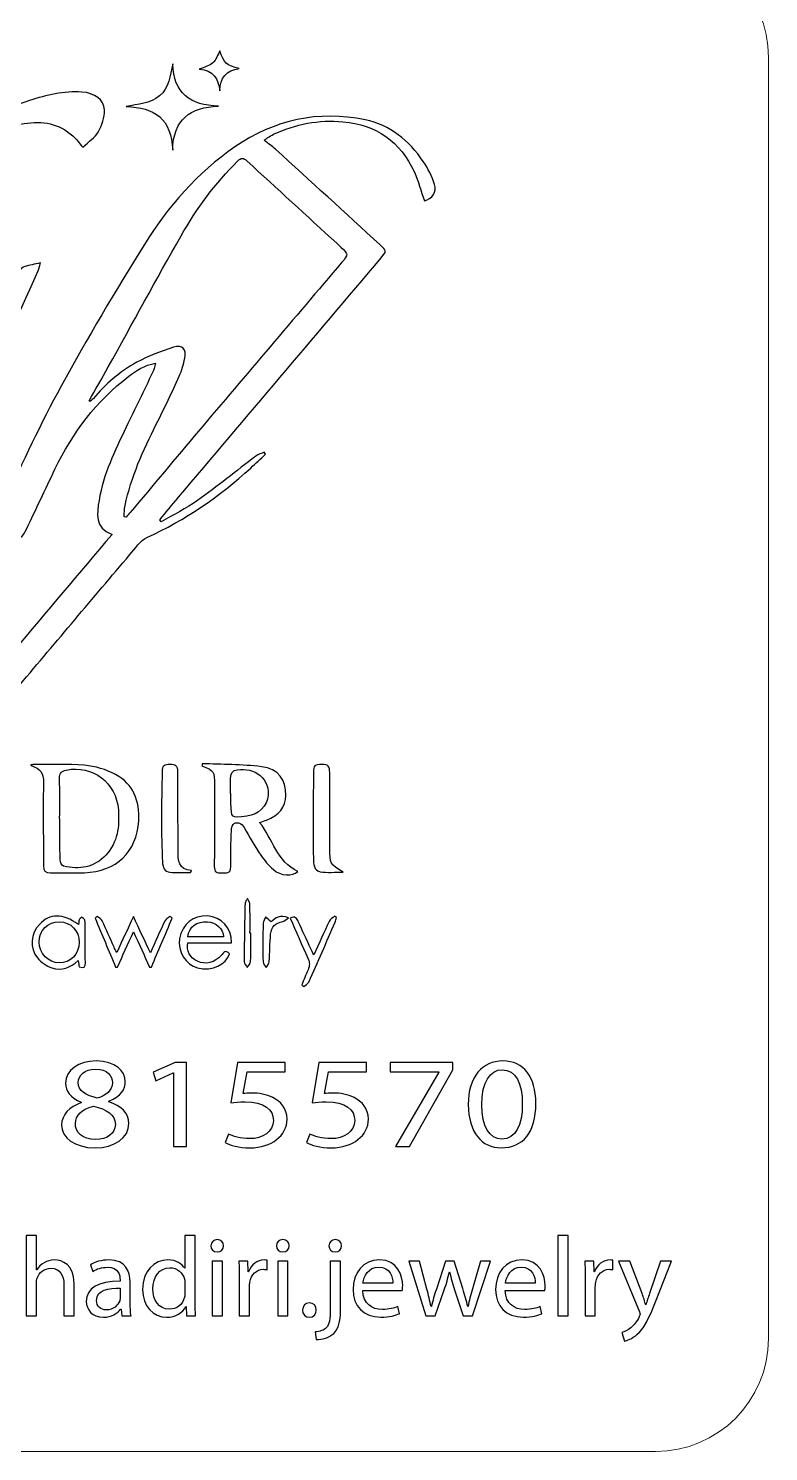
# Model space of a CAD drawing. Header units: millimetres. Extents: x -576 to 618, y 160 to 343.
# Drawn here: x 597.99 to 617.54, y 223.7 to 261.28 of the extents above; entities that cross this region are included whole.
import ezdxf

# ---------------------------------------------------------------- set-up
doc = ezdxf.new("R2010")
doc.units = ezdxf.units.MM
doc.header["$MEASUREMENT"] = 0
doc.layers.add('Layer 1', color=7, linetype='Continuous')

msp = doc.modelspace()

# ---------------------------------------------------------------- linework, layer by layer
at = {"layer": 'Layer 1', "color": 250, "lineweight": 18}
msp.add_open_spline([(580.7217, 263.5001), (580.7217, 263.5001), (614.5517, 263.5001), (614.5517, 263.5001), (616.1957, 263.5001), (617.5367, 262.1591), (617.5367, 260.5151), (617.5367, 260.5151), (617.5367, 226.6851), (617.5367, 226.6851), (617.5367, 225.0411), (616.1957, 223.7001), (614.5517, 223.7001), (614.5517, 223.7001), (580.7217, 223.7001), (580.7217, 223.7001), (579.0777, 223.7001), (577.7367, 225.0411), (577.7367, 226.6851), (577.7367, 226.6851), (577.7367, 260.5151), (577.7367, 260.5151), (577.7367, 262.1591), (579.0777, 263.5001), (580.7217, 263.5001)], degree=3, knots=[0, 0, 0, 0, 0.125, 0.125, 0.125, 0.25, 0.25, 0.25, 0.375, 0.375, 0.375, 0.5, 0.5, 0.5, 0.625, 0.625, 0.625, 0.75, 0.75, 0.75, 0.875, 0.875, 0.875, 1, 1, 1, 1], dxfattribs=at)
at = {"layer": 'Layer 1', "color": 230}
for points, knots in [([(603.0462, 260.6877), (603.1454, 260.3661), (603.2284, 260.2897), (603.5585, 260.2245), (603.2215, 260.1704), (603.0481, 259.9792), (603.0424, 259.6282), (603.005, 259.9511), (602.878, 260.1851), (602.4945, 260.2004), (602.6393, 260.2631), (602.7744, 260.2881), (602.8593, 260.367), (602.9482, 260.4494), (602.9885, 260.5836), (603.0462, 260.6877)], [0, 0, 0, 0, 0.2, 0.2, 0.2, 0.4, 0.4, 0.4, 0.6, 0.6, 0.6, 0.8, 0.8, 0.8, 1, 1, 1, 1]), ([(603.0093, 259.2265), (602.258, 259.1983), (601.814, 258.8745), (601.7991, 258.0657), (601.7722, 258.8783), (601.3223, 259.2021), (600.5719, 259.2136), (600.8823, 259.282), (601.2034, 259.2839), (601.4521, 259.4951), (601.707, 259.7119), (601.726, 260.0279), (601.8006, 260.3459), (601.8265, 259.5678), (602.2649, 259.2449), (603.0093, 259.2265)], [0, 0, 0, 0, 0.2, 0.2, 0.2, 0.4, 0.4, 0.4, 0.6, 0.6, 0.6, 0.8, 0.8, 0.8, 1, 1, 1, 1]), ([(608.4465, 256.7233), (608.357, 256.9854), (608.2911, 257.245), (608.1819, 257.4846), (607.8147, 258.2918), (607.1751, 258.7398), (606.2958, 258.8156), (605.659, 258.8706), (605.0424, 258.7566), (604.4605, 258.4824), (604.4093, 258.4584), (604.3619, 258.4268), (604.3133, 258.3982), (604.2986, 258.3894), (604.2855, 258.3785), (604.2125, 258.3257), (604.3251, 258.2385), (604.4262, 258.1697), (604.5157, 258.0884), (605.4368, 257.2484), (606.3566, 256.4069), (607.2762, 255.5648), (607.4555, 255.4004), (607.4549, 255.3991), (607.302, 255.2184), (605.5189, 253.1118), (603.7351, 251.0054), (601.952, 248.8986), (601.786, 248.7021), (601.6228, 248.5033), (601.458, 248.3058), (601.4709, 248.288), (601.4839, 248.2706), (601.497, 248.2528), (601.8178, 248.4375), (602.1554, 248.5978), (602.4546, 248.8116), (602.9801, 249.1863), (603.4808, 249.5954), (603.995, 249.9853), (604.0587, 250.0337), (604.1438, 250.0537), (604.219, 250.0868), (604.2296, 250.0687), (604.2402, 250.0506), (604.2508, 250.0325), (604.1207, 249.912), (603.991, 249.7913), (603.8605, 249.6708), (603.043, 248.9145), (602.132, 248.3021), (601.1176, 247.8353), (600.937, 247.7523), (600.8072, 247.5464), (600.6693, 247.3838), (599.6974, 246.239), (598.7289, 245.0906), (597.7597, 243.9433), (597.7233, 243.9002), (597.6886, 243.8553), (597.6337, 243.7869), (596.6727, 244.9214), (595.7336, 246.0294), (594.7713, 247.1654), (594.6534, 246.8964), (594.5404, 246.6587), (594.4443, 246.4147), (594.1289, 245.6141), (593.8163, 244.8119), (593.5108, 244.0072), (593.463, 243.8808), (593.4122, 243.844), (593.2767, 243.8734), (593.0337, 243.9261), (592.7857, 243.9551), (592.5398, 243.9938), (592.3469, 244.0241), (592.3008, 244.0687), (592.3642, 244.2709), (592.5123, 244.7455), (592.6393, 245.2346), (592.8546, 245.6796), (593.3302, 246.6631), (593.8524, 247.6247), (594.361, 248.5919), (594.5214, 248.8974), (594.6995, 249.1935), (594.874, 249.5017), (594.7223, 249.3598), (594.5825, 249.2213), (594.4347, 249.0914), (593.6823, 248.4309), (592.845, 247.9257), (591.8527, 247.7196), (591.3754, 247.6203), (590.917, 247.6668), (590.5648, 248.0462), (590.2615, 248.3726), (590.1588, 248.7885), (590.1435, 249.2219), (590.1108, 250.1405), (590.3201, 251.0216), (590.5869, 251.8911), (590.6193, 251.9969), (590.6103, 252.0646), (590.5392, 252.1489), (589.6652, 253.1835), (588.795, 254.2216), (587.9242, 255.2587), (587.8884, 255.3015), (587.8549, 255.3461), (587.8116, 255.401), (588.0209, 255.595), (588.2228, 255.7835), (588.4259, 255.9707), (589.3061, 256.7801), (590.1888, 257.587), (591.0643, 258.4016), (591.1816, 258.5108), (591.302, 258.5111), (591.4387, 258.4999), (592.2627, 258.4328), (593.0868, 258.3666), (593.9108, 258.2989), (594.3847, 258.2603), (594.8587, 258.2225), (595.3317, 258.177), (595.4777, 258.1629), (595.6028, 258.177), (595.7332, 258.2603), (596.4512, 258.7201), (597.2062, 259.1073), (598.0187, 259.3744), (598.4671, 259.5217), (598.9229, 259.6297), (599.4025, 259.5982), (599.7227, 259.577), (599.9972, 259.3985), (599.9978, 259.1279), (599.9988, 258.9308), (599.9288, 258.7161), (599.8322, 258.5411), (599.7517, 258.3954), (599.5873, 258.2959), (599.4247, 258.142), (599.3345, 258.2465), (599.2599, 258.3539), (599.1657, 258.4384), (598.7957, 258.7701), (598.355, 258.845), (597.8789, 258.7682), (597.0721, 258.6388), (596.4125, 258.2125), (595.7991, 257.708), (594.6687, 256.7785), (593.7879, 255.6391), (593.049, 254.3844), (592.5214, 253.4884), (592.0668, 252.5594), (591.8171, 251.5426), (591.6549, 250.8808), (591.5866, 250.2132), (591.7245, 249.5389), (591.7573, 249.38), (591.8144, 249.2219), (591.8858, 249.0755), (592.1189, 248.5994), (592.6493, 248.4393), (593.1832, 248.6818), (593.6908, 248.9123), (594.1248, 249.2478), (594.4958, 249.6608), (595.4147, 250.6846), (596.1092, 251.8615), (596.7804, 253.0518), (597.1195, 253.653), (597.4262, 254.2728), (597.7529, 254.8815), (597.7788, 254.9302), (597.8415, 254.9719), (597.8961, 254.9894), (598.0178, 255.0284), (598.1448, 255.0499), (598.3117, 255.0883), (598.2811, 254.9876), (598.2686, 254.919), (598.2402, 254.8575), (597.6702, 253.6048), (597.0961, 252.3539), (596.5273, 251.1005), (596.064, 250.079), (595.6065, 249.0543), (595.1458, 248.0315), (595.1039, 247.9389), (595.0896, 247.8624), (595.1672, 247.7707), (595.9607, 246.8306), (596.7492, 245.8867), (597.5385, 244.9436), (597.5567, 244.9221), (597.5679, 244.8949), (597.5981, 244.8431), (598.4767, 245.883), (599.3301, 246.8931), (600.1975, 247.9195), (599.727, 248.0977), (599.7981, 248.4702), (599.8552, 248.8172), (599.9698, 249.507), (600.2705, 250.1317), (600.5747, 250.7538), (600.8088, 251.2321), (601.039, 251.7127), (601.2681, 252.1935), (601.2999, 252.2608), (601.3145, 252.3367), (601.3463, 252.4375), (601.0493, 252.385), (600.8374, 252.2478), (600.6372, 252.093), (599.7866, 251.4353), (599.1525, 250.6044), (598.6905, 249.6381), (598.4387, 249.1118), (598.1904, 248.5839), (597.9379, 248.0578), (597.8218, 247.815), (597.7832, 247.7941), (597.5728, 247.8397), (597.3545, 247.8861), (597.1997, 248.0331), (597.2178, 248.2306), (597.2353, 248.4247), (597.2699, 248.6297), (597.3532, 248.8028), (597.8418, 249.8191), (598.3117, 250.8465), (598.8549, 251.8331), (599.551, 253.0983), (600.2843, 254.3451), (601.0506, 255.5691), (601.6792, 256.5732), (602.4496, 257.469), (603.4387, 258.1476), (604.4846, 258.8653), (605.6387, 259.1217), (606.8824, 258.8643), (607.5435, 258.7276), (608.0443, 258.3165), (608.4184, 257.7623), (608.5429, 257.5776), (608.644, 257.3704), (608.7183, 257.1601), (608.7863, 256.967), (608.6515, 256.7766), (608.4465, 256.7233)], [0, 0, 0, 0, 0.0117647, 0.0117647, 0.0117647, 0.0235294, 0.0235294, 0.0235294, 0.0352941, 0.0352941, 0.0352941, 0.0470588, 0.0470588, 0.0470588, 0.0588235, 0.0588235, 0.0588235, 0.0705882, 0.0705882, 0.0705882, 0.0823529, 0.0823529, 0.0823529, 0.0941176, 0.0941176, 0.0941176, 0.1058824, 0.1058824, 0.1058824, 0.1176471, 0.1176471, 0.1176471, 0.1294118, 0.1294118, 0.1294118, 0.1411765, 0.1411765, 0.1411765, 0.1529412, 0.1529412, 0.1529412, 0.1647059, 0.1647059, 0.1647059, 0.1764706, 0.1764706, 0.1764706, 0.1882353, 0.1882353, 0.1882353, 0.2, 0.2, 0.2, 0.2117647, 0.2117647, 0.2117647, 0.2235294, 0.2235294, 0.2235294, 0.2352941, 0.2352941, 0.2352941, 0.2470588, 0.2470588, 0.2470588, 0.2588235, 0.2588235, 0.2588235, 0.2705882, 0.2705882, 0.2705882, 0.2823529, 0.2823529, 0.2823529, 0.2941176, 0.2941176, 0.2941176, 0.3058824, 0.3058824, 0.3058824, 0.3176471, 0.3176471, 0.3176471, 0.3294118, 0.3294118, 0.3294118, 0.3411765, 0.3411765, 0.3411765, 0.3529412, 0.3529412, 0.3529412, 0.3647059, 0.3647059, 0.3647059, 0.3764706, 0.3764706, 0.3764706, 0.3882353, 0.3882353, 0.3882353, 0.4, 0.4, 0.4, 0.4117647, 0.4117647, 0.4117647, 0.4235294, 0.4235294, 0.4235294, 0.4352941, 0.4352941, 0.4352941, 0.4470588, 0.4470588, 0.4470588, 0.4588235, 0.4588235, 0.4588235, 0.4705882, 0.4705882, 0.4705882, 0.4823529, 0.4823529, 0.4823529, 0.4941176, 0.4941176, 0.4941176, 0.5058824, 0.5058824, 0.5058824, 0.5176471, 0.5176471, 0.5176471, 0.5294118, 0.5294118, 0.5294118, 0.5411765, 0.5411765, 0.5411765, 0.5529412, 0.5529412, 0.5529412, 0.5647059, 0.5647059, 0.5647059, 0.5764706, 0.5764706, 0.5764706, 0.5882353, 0.5882353, 0.5882353, 0.6, 0.6, 0.6, 0.6117647, 0.6117647, 0.6117647, 0.6235294, 0.6235294, 0.6235294, 0.6352941, 0.6352941, 0.6352941, 0.6470588, 0.6470588, 0.6470588, 0.6588235, 0.6588235, 0.6588235, 0.6705882, 0.6705882, 0.6705882, 0.6823529, 0.6823529, 0.6823529, 0.6941176, 0.6941176, 0.6941176, 0.7058824, 0.7058824, 0.7058824, 0.7176471, 0.7176471, 0.7176471, 0.7294118, 0.7294118, 0.7294118, 0.7411765, 0.7411765, 0.7411765, 0.7529412, 0.7529412, 0.7529412, 0.7647059, 0.7647059, 0.7647059, 0.7764706, 0.7764706, 0.7764706, 0.7882353, 0.7882353, 0.7882353, 0.8, 0.8, 0.8, 0.8117647, 0.8117647, 0.8117647, 0.8235294, 0.8235294, 0.8235294, 0.8352941, 0.8352941, 0.8352941, 0.8470588, 0.8470588, 0.8470588, 0.8588235, 0.8588235, 0.8588235, 0.8705882, 0.8705882, 0.8705882, 0.8823529, 0.8823529, 0.8823529, 0.8941176, 0.8941176, 0.8941176, 0.9058824, 0.9058824, 0.9058824, 0.9176471, 0.9176471, 0.9176471, 0.9294118, 0.9294118, 0.9294118, 0.9411765, 0.9411765, 0.9411765, 0.9529412, 0.9529412, 0.9529412, 0.9647059, 0.9647059, 0.9647059, 0.9764706, 0.9764706, 0.9764706, 0.9882353, 0.9882353, 0.9882353, 1, 1, 1, 1]), ([(599.5903, 251.4456), (599.5981, 251.4394), (599.6063, 251.4331), (599.6141, 251.4269), (599.6415, 251.4503), (599.6724, 251.4706), (599.6955, 251.4977), (600.0259, 251.8846), (600.4044, 252.221), (600.8509, 252.4615), (601.1566, 252.6262), (601.4862, 252.7573), (601.8184, 252.8578), (602.064, 252.9314), (602.1675, 252.8126), (602.1167, 252.5685), (602.0833, 252.4091), (602.0405, 252.2475), (601.9738, 252.0996), (601.7801, 251.6715), (601.5819, 251.2446), (601.3673, 250.8265), (601.0147, 250.1389), (600.7039, 249.4368), (600.5417, 248.6771), (600.5211, 248.5816), (600.5241, 248.4812), (600.5164, 248.3829), (600.5164, 248.3829), (600.57, 248.3732), (600.57, 248.3732), (600.6072, 248.4147), (600.645, 248.4553), (600.6805, 248.4977), (601.2814, 249.2135), (601.8796, 249.932), (602.4833, 250.6453), (603.7429, 252.1323), (605.0056, 253.6166), (606.2661, 255.1027), (606.4436, 255.3117), (606.4415, 255.3136), (606.2434, 255.5005), (606.2063, 255.5354), (606.1691, 255.5704), (606.1317, 255.6048), (605.3426, 256.3286), (604.5526, 257.0509), (603.766, 257.7769), (603.6718, 257.864), (603.6097, 257.8693), (603.5133, 257.7739), (602.9227, 257.1857), (602.4306, 256.5208), (602.0203, 255.8004), (601.3669, 254.654), (600.7385, 253.4933), (600.0983, 252.3395), (599.932, 252.0396), (599.7597, 251.7433), (599.5903, 251.4456)], [0, 0, 0, 0, 0.05, 0.05, 0.05, 0.1, 0.1, 0.1, 0.15, 0.15, 0.15, 0.2, 0.2, 0.2, 0.25, 0.25, 0.25, 0.3, 0.3, 0.3, 0.35, 0.35, 0.35, 0.4, 0.4, 0.4, 0.45, 0.45, 0.45, 0.5, 0.5, 0.5, 0.55, 0.55, 0.55, 0.6, 0.6, 0.6, 0.65, 0.65, 0.65, 0.7, 0.7, 0.7, 0.75, 0.75, 0.75, 0.8, 0.8, 0.8, 0.85, 0.85, 0.85, 0.9, 0.9, 0.9, 0.95, 0.95, 0.95, 1, 1, 1, 1]), ([(598.0398, 241.8248), (598.0707, 241.8304), (598.1013, 241.841), (598.1318, 241.8407), (598.5793, 241.8386), (599.0292, 241.8635), (599.4725, 241.8217), (599.7521, 241.7951), (600.0442, 241.7097), (600.2916, 241.5774), (600.7652, 241.325), (600.9293, 240.8704), (600.9022, 240.3583), (600.8582, 239.5337), (600.3, 239.0076), (599.4709, 238.9852), (599.1715, 238.9768), (598.871, 238.9876), (598.5711, 238.9786), (598.4277, 238.9745), (598.3833, 239.0348), (598.3836, 239.1686), (598.3852, 239.7518), (598.3808, 240.3349), (598.3799, 240.9178), (598.3799, 241.0594), (598.3893, 241.2008), (598.3873, 241.3424), (598.3833, 241.6466), (598.3312, 241.7134), (598.0398, 241.8248)], [0, 0, 0, 0, 0.1, 0.1, 0.1, 0.2, 0.2, 0.2, 0.3, 0.3, 0.3, 0.4, 0.4, 0.4, 0.5, 0.5, 0.5, 0.6, 0.6, 0.6, 0.7, 0.7, 0.7, 0.8, 0.8, 0.8, 0.9, 0.9, 0.9, 1, 1, 1, 1]), ([(598.8142, 240.4117), (598.8142, 240.4117), (598.8227, 240.4117), (598.8227, 240.4117), (598.8227, 240.0494), (598.8188, 239.6869), (598.8267, 239.3246), (598.8282, 239.2663), (598.8723, 239.168), (598.9131, 239.158), (599.3362, 239.0569), (599.7262, 239.1181), (600.0358, 239.4498), (600.3509, 239.787), (600.3958, 240.2073), (600.3642, 240.6407), (600.3115, 241.3646), (599.68, 241.8413), (598.9887, 241.695), (598.8607, 241.6681), (598.8082, 241.6176), (598.8114, 241.4819), (598.8202, 241.1252), (598.8142, 240.7686), (598.8142, 240.4117)], [0, 0, 0, 0, 0.125, 0.125, 0.125, 0.25, 0.25, 0.25, 0.375, 0.375, 0.375, 0.5, 0.5, 0.5, 0.625, 0.625, 0.625, 0.75, 0.75, 0.75, 0.875, 0.875, 0.875, 1, 1, 1, 1]), ([(602.2741, 238.9924), (602.0909, 238.9924), (601.9056, 238.9777), (601.7243, 238.9974), (601.5873, 239.012), (601.5355, 239.1353), (601.5306, 239.2616), (601.5162, 239.6408), (601.5015, 240.0199), (601.5006, 240.3989), (601.5, 240.8183), (601.5187, 241.237), (601.519, 241.6564), (601.5193, 241.8124), (601.5902, 241.8457), (601.7281, 241.8432), (601.8651, 241.8408), (601.9359, 241.8071), (601.9353, 241.651), (601.9324, 241.0165), (601.9402, 240.3821), (601.9433, 239.7475), (601.9437, 239.6854), (601.9424, 239.623), (601.9418, 239.5606), (601.939, 239.311), (601.9465, 239.0679), (602.2997, 239.0402), (602.2913, 239.0245), (602.2825, 239.0086), (602.2741, 238.9924)], [0, 0, 0, 0, 0.1, 0.1, 0.1, 0.2, 0.2, 0.2, 0.3, 0.3, 0.3, 0.4, 0.4, 0.4, 0.5, 0.5, 0.5, 0.6, 0.6, 0.6, 0.7, 0.7, 0.7, 0.8, 0.8, 0.8, 0.9, 0.9, 0.9, 1, 1, 1, 1]), ([(602.5761, 241.8631), (603.0994, 241.8394), (603.6267, 241.8482), (604.1446, 241.7823), (604.5921, 241.7253), (604.797, 241.4382), (604.7908, 241.0248), (604.7864, 240.7249), (604.6026, 240.4906), (604.2815, 240.3758), (604.2301, 240.3574), (604.178, 240.3402), (604.0953, 240.3115), (604.446, 239.8719), (604.5505, 239.2744), (605.109, 239.0173), (604.9587, 238.8831), (604.6557, 238.8965), (604.4582, 239.0672), (604.3315, 239.1761), (604.222, 239.3115), (604.1281, 239.4506), (603.9699, 239.685), (603.8216, 239.9271), (603.6862, 240.1754), (603.6198, 240.2971), (603.525, 240.3255), (603.4219, 240.2865), (603.3786, 240.27), (603.3512, 240.163), (603.3486, 240.0956), (603.3368, 239.7789), (603.3284, 239.4613), (603.3337, 239.1445), (603.3374, 238.9486), (603.2098, 238.9873), (603.0947, 238.9789), (602.9655, 238.9699), (602.8962, 239.0005), (602.8978, 239.1521), (602.9037, 239.8656), (602.8999, 240.5795), (602.9015, 241.2931), (602.9025, 241.6616), (602.8925, 241.6797), (602.5727, 241.8057), (602.5739, 241.8248), (602.5748, 241.8441), (602.5761, 241.8631)], [0, 0, 0, 0, 0.0625, 0.0625, 0.0625, 0.125, 0.125, 0.125, 0.1875, 0.1875, 0.1875, 0.25, 0.25, 0.25, 0.3125, 0.3125, 0.3125, 0.375, 0.375, 0.375, 0.4375, 0.4375, 0.4375, 0.5, 0.5, 0.5, 0.5625, 0.5625, 0.5625, 0.625, 0.625, 0.625, 0.6875, 0.6875, 0.6875, 0.75, 0.75, 0.75, 0.8125, 0.8125, 0.8125, 0.875, 0.875, 0.875, 0.9375, 0.9375, 0.9375, 1, 1, 1, 1]), ([(603.3271, 241.0759), (603.3271, 241.0759), (603.3377, 241.0759), (603.3377, 241.0759), (603.3377, 240.9913), (603.3365, 240.9065), (603.338, 240.822), (603.3453, 240.4229), (603.3455, 240.4229), (603.7542, 240.4775), (604.0732, 240.5202), (604.2968, 240.7433), (604.3187, 241.0363), (604.3568, 241.5546), (603.8475, 241.8026), (603.4254, 241.6816), (603.3821, 241.6691), (603.3361, 241.5867), (603.3318, 241.5331), (603.319, 241.3814), (603.3271, 241.2282), (603.3271, 241.0759)], [0, 0, 0, 0, 0.1428571, 0.1428571, 0.1428571, 0.2857143, 0.2857143, 0.2857143, 0.4285714, 0.4285714, 0.4285714, 0.5714286, 0.5714286, 0.5714286, 0.7142857, 0.7142857, 0.7142857, 0.8571429, 0.8571429, 0.8571429, 1, 1, 1, 1]), ([(606.3052, 239.0031), (606.0853, 239.0031), (605.8818, 238.9744), (605.6909, 239.0118), (605.5299, 239.0436), (605.5171, 239.2199), (605.5152, 239.3634), (605.5096, 239.7887), (605.5093, 240.2137), (605.5099, 240.6386), (605.5106, 240.9675), (605.5152, 241.2964), (605.5187, 241.6249), (605.5208, 241.8258), (605.5405, 241.8349), (605.7474, 241.8449), (605.9109, 241.853), (605.947, 241.7809), (605.9461, 241.6327), (605.9433, 240.9697), (605.9517, 240.3063), (605.9517, 239.6434), (605.9517, 239.2084), (605.948, 239.2084), (606.3052, 239.0031)], [0, 0, 0, 0, 0.125, 0.125, 0.125, 0.25, 0.25, 0.25, 0.375, 0.375, 0.375, 0.5, 0.5, 0.5, 0.625, 0.625, 0.625, 0.75, 0.75, 0.75, 0.875, 0.875, 0.875, 1, 1, 1, 1]), ([(603.8622, 237.3915), (603.8622, 237.1425), (603.8678, 236.8932), (603.8581, 236.6446), (603.8559, 236.5884), (603.801, 236.5344), (603.7705, 236.4792), (603.7411, 236.531), (603.6866, 236.5827), (603.6866, 236.6342), (603.6884, 237.1494), (603.6984, 237.6645), (603.7109, 238.179), (603.7121, 238.2202), (603.7517, 238.2604), (603.7739, 238.301), (603.7963, 238.258), (603.8372, 238.2159), (603.8382, 238.1724), (603.8441, 237.9122), (603.8413, 237.6517), (603.8413, 237.3915), (603.8413, 237.3915), (603.8622, 237.3915), (603.8622, 237.3915)], [0, 0, 0, 0, 0.125, 0.125, 0.125, 0.25, 0.25, 0.25, 0.375, 0.375, 0.375, 0.5, 0.5, 0.5, 0.625, 0.625, 0.625, 0.75, 0.75, 0.75, 0.875, 0.875, 0.875, 1, 1, 1, 1]), ([(599.3155, 237.6208), (599.3202, 237.672), (599.3158, 237.7088), (599.3286, 237.7372), (599.342, 237.7668), (599.3722, 237.7884), (599.3957, 237.8137), (599.4241, 237.7866), (599.4731, 237.7619), (599.478, 237.7307), (599.4915, 237.6473), (599.4874, 237.5616), (599.488, 237.4764), (599.4896, 237.1881), (599.489, 236.8995), (599.4927, 236.6109), (599.4939, 236.4979), (599.4527, 236.452), (599.3301, 236.4948), (599.323, 236.5404), (599.3155, 236.5894), (599.3042, 236.6621), (599.0959, 236.4845), (598.8649, 236.3819), (598.611, 236.4726), (598.4696, 236.5232), (598.3274, 236.6199), (598.2297, 236.7342), (598.0166, 236.9837), (598.0515, 237.3843), (598.278, 237.6205), (598.5573, 237.9126), (598.8786, 237.9169), (599.3155, 237.6208)], [0, 0, 0, 0, 0.0909091, 0.0909091, 0.0909091, 0.1818182, 0.1818182, 0.1818182, 0.2727273, 0.2727273, 0.2727273, 0.3636364, 0.3636364, 0.3636364, 0.4545455, 0.4545455, 0.4545455, 0.5454545, 0.5454545, 0.5454545, 0.6363636, 0.6363636, 0.6363636, 0.7272727, 0.7272727, 0.7272727, 0.8181818, 0.8181818, 0.8181818, 0.9090909, 0.9090909, 0.9090909, 1, 1, 1, 1]), ([(603.3568, 237.1359), (603.3568, 237.1359), (602.1971, 237.1359), (602.1971, 237.1359), (602.1599, 236.9187), (602.2589, 236.7362), (602.4529, 236.6448), (602.6607, 236.5465), (602.9175, 236.6071), (603.0804, 236.7989), (603.1449, 236.875), (603.1974, 236.9646), (603.2966, 236.8414), (603.2223, 236.5643), (602.8479, 236.3668), (602.4529, 236.4729), (602.1452, 236.5556), (601.9222, 236.9187), (601.9799, 237.2423), (602.0488, 237.6274), (602.3459, 237.8682), (602.72, 237.8417), (603.0913, 237.8155), (603.3518, 237.5368), (603.3568, 237.1359)], [0, 0, 0, 0, 0.125, 0.125, 0.125, 0.25, 0.25, 0.25, 0.375, 0.375, 0.375, 0.5, 0.5, 0.5, 0.625, 0.625, 0.625, 0.75, 0.75, 0.75, 0.875, 0.875, 0.875, 1, 1, 1, 1]), ([(604.4003, 237.6847), (604.511, 237.7866), (604.6324, 237.8896), (604.8552, 237.7895), (604.7894, 237.7452), (604.751, 237.7012), (604.7054, 237.6921), (604.5055, 237.6522), (604.4069, 237.5692), (604.3862, 237.3598), (604.3628, 237.119), (604.3672, 236.8753), (604.3491, 236.6334), (604.345, 236.5811), (604.297, 236.5317), (604.2692, 236.4809), (604.2399, 236.5311), (604.1863, 236.5807), (604.1857, 236.6316), (604.1791, 236.9704), (604.1806, 237.3096), (604.1878, 237.6484), (604.189, 237.7046), (604.2327, 237.7598), (604.2568, 237.8154), (604.3001, 237.776), (604.3429, 237.7368), (604.4003, 237.6847)], [0, 0, 0, 0, 0.1111111, 0.1111111, 0.1111111, 0.2222222, 0.2222222, 0.2222222, 0.3333333, 0.3333333, 0.3333333, 0.4444444, 0.4444444, 0.4444444, 0.5555556, 0.5555556, 0.5555556, 0.6666667, 0.6666667, 0.6666667, 0.7777778, 0.7777778, 0.7777778, 0.8888889, 0.8888889, 0.8888889, 1, 1, 1, 1]), ([(598.8066, 237.6898), (598.5071, 237.6917), (598.2696, 237.4539), (598.2696, 237.1519), (598.27, 236.858), (598.5186, 236.6003), (598.8012, 236.6009), (599.1018, 236.6015), (599.3277, 236.8339), (599.3301, 237.1453), (599.3326, 237.4549), (599.1083, 237.6879), (598.8066, 237.6898)], [0, 0, 0, 0, 0.25, 0.25, 0.25, 0.5, 0.5, 0.5, 0.75, 0.75, 0.75, 1, 1, 1, 1]), ([(600.7643, 237.4238), (600.6117, 237.0875), (600.4766, 236.7908), (600.3418, 236.494), (600.3256, 236.4924), (600.309, 236.4912), (600.2925, 236.49), (600.1116, 236.9218), (599.9302, 237.3533), (599.749, 237.7851), (599.768, 237.8004), (599.7864, 237.816), (599.8052, 237.8317), (599.8507, 237.7927), (599.9153, 237.7627), (599.939, 237.7131), (600.0491, 237.4831), (600.1475, 237.2482), (600.2507, 237.0151), (600.2685, 236.9754), (600.2909, 236.938), (600.3225, 236.8784), (600.4694, 237.1945), (600.6068, 237.4903), (600.7634, 237.8266), (600.9191, 237.4925), (601.0576, 237.1945), (601.2099, 236.8675), (601.3424, 237.1633), (601.4585, 237.4322), (601.5846, 237.6965), (601.611, 237.7521), (601.6757, 237.7889), (601.7225, 237.8344), (601.7446, 237.8191), (601.7664, 237.8035), (601.788, 237.788), (601.6045, 237.3561), (601.4208, 236.9243), (601.2373, 236.4931), (601.2205, 236.4922), (601.2033, 236.4912), (601.1868, 236.4906), (601.051, 236.7901), (600.9153, 237.0896), (600.7643, 237.4238)], [0, 0, 0, 0, 0.0666667, 0.0666667, 0.0666667, 0.1333333, 0.1333333, 0.1333333, 0.2, 0.2, 0.2, 0.2666667, 0.2666667, 0.2666667, 0.3333333, 0.3333333, 0.3333333, 0.4, 0.4, 0.4, 0.4666667, 0.4666667, 0.4666667, 0.5333333, 0.5333333, 0.5333333, 0.6, 0.6, 0.6, 0.6666667, 0.6666667, 0.6666667, 0.7333333, 0.7333333, 0.7333333, 0.8, 0.8, 0.8, 0.8666667, 0.8666667, 0.8666667, 0.9333333, 0.9333333, 0.9333333, 1, 1, 1, 1]), ([(603.1428, 237.2907), (603.1265, 237.5143), (602.9543, 237.6741), (602.7166, 237.6887), (602.4305, 237.7069), (602.2463, 237.5686), (602.1955, 237.2907), (602.1955, 237.2907), (603.1428, 237.2907), (603.1428, 237.2907)], [0, 0, 0, 0, 0.3333333, 0.3333333, 0.3333333, 0.6666667, 0.6666667, 0.6666667, 1, 1, 1, 1]), ([(604.9021, 237.7885), (605.0378, 237.8525), (605.0788, 237.7758), (605.1158, 237.6962), (605.2275, 237.4553), (605.3377, 237.2132), (605.4494, 236.972), (605.47, 236.9271), (605.494, 236.884), (605.5296, 236.8141), (605.6709, 237.1264), (605.7976, 237.4154), (605.9343, 237.6993), (605.9614, 237.7552), (606.0275, 237.7923), (606.0759, 237.8379), (606.0912, 237.826), (606.1061, 237.8138), (606.1218, 237.8019), (606.1114, 237.7611), (606.1071, 237.7174), (606.0906, 237.6796), (605.86, 237.1514), (605.6298, 236.6232), (605.3933, 236.0977), (605.3708, 236.0481), (605.3053, 236.0178), (605.2597, 235.9786), (605.2432, 235.9926), (605.2263, 236.0066), (605.2091, 236.0207), (605.2634, 236.1539), (605.3124, 236.2893), (605.3739, 236.4191), (605.4238, 236.5249), (605.4213, 236.6163), (605.3717, 236.7243), (605.2107, 237.0722), (605.0613, 237.4254), (604.9021, 237.7885)], [0, 0, 0, 0, 0.0769231, 0.0769231, 0.0769231, 0.1538462, 0.1538462, 0.1538462, 0.2307692, 0.2307692, 0.2307692, 0.3076923, 0.3076923, 0.3076923, 0.3846154, 0.3846154, 0.3846154, 0.4615385, 0.4615385, 0.4615385, 0.5384615, 0.5384615, 0.5384615, 0.6153846, 0.6153846, 0.6153846, 0.6923077, 0.6923077, 0.6923077, 0.7692308, 0.7692308, 0.7692308, 0.8461538, 0.8461538, 0.8461538, 0.9230769, 0.9230769, 0.9230769, 1, 1, 1, 1]), ([(598.8668, 232.3206), (598.8668, 232.6004), (599.0652, 232.7986), (599.3891, 232.9147), (599.3891, 232.9147), (599.3854, 232.9246), (599.3854, 232.9246), (599.0936, 233.0407), (598.9679, 233.2319), (598.9679, 233.4232), (598.9679, 233.7749), (599.3205, 234.0135), (599.7822, 234.0135), (600.2927, 234.0135), (600.5479, 233.7439), (600.5479, 233.4676), (600.5479, 233.28), (600.4387, 233.0785), (600.1145, 232.9486), (600.1145, 232.9486), (600.1145, 232.9384), (600.1145, 232.9384), (600.4425, 232.8292), (600.6453, 232.6345), (600.6453, 232.3649), (600.6453, 231.9792), (600.2525, 231.72), (599.7501, 231.72), (599.1988, 231.72), (598.8668, 231.9961), (598.8668, 232.3206)], [0, 0, 0, 0, 0.1, 0.1, 0.1, 0.2, 0.2, 0.2, 0.3, 0.3, 0.3, 0.4, 0.4, 0.4, 0.5, 0.5, 0.5, 0.6, 0.6, 0.6, 0.7, 0.7, 0.7, 0.8, 0.8, 0.8, 0.9, 0.9, 0.9, 1, 1, 1, 1]), ([(599.3043, 233.4435), (599.3043, 233.2217), (599.503, 233.1022), (599.8065, 233.0342), (600.0334, 233.0991), (600.2078, 233.2354), (600.2078, 233.4369), (600.2078, 233.6145), (600.082, 233.7986), (599.7622, 233.7986), (599.4665, 233.7986), (599.3043, 233.6348), (599.3043, 233.4435)], [0, 0, 0, 0, 0.25, 0.25, 0.25, 0.5, 0.5, 0.5, 0.75, 0.75, 0.75, 1, 1, 1, 1]), ([(601.8212, 233.6961), (601.8212, 233.6961), (601.8132, 233.6961), (601.8132, 233.6961), (601.8132, 233.6961), (601.3554, 233.488), (601.3554, 233.488), (601.3554, 233.488), (601.2865, 233.7167), (601.2865, 233.7167), (601.2865, 233.7167), (601.8618, 233.976), (601.8618, 233.976), (601.8618, 233.976), (602.1657, 233.976), (602.1657, 233.976), (602.1657, 233.976), (602.1657, 231.7573), (602.1657, 231.7573), (602.1657, 231.7573), (601.8212, 231.7573), (601.8212, 231.7573), (601.8212, 231.7573), (601.8212, 233.6961), (601.8212, 233.6961)], [0, 0, 0, 0, 0.125, 0.125, 0.125, 0.25, 0.25, 0.25, 0.375, 0.375, 0.375, 0.5, 0.5, 0.5, 0.625, 0.625, 0.625, 0.75, 0.75, 0.75, 0.875, 0.875, 0.875, 1, 1, 1, 1]), ([(604.7678, 233.7235), (604.7678, 233.7235), (603.7628, 233.7235), (603.7628, 233.7235), (603.7628, 233.7235), (603.6617, 233.1535), (603.6617, 233.1535), (603.7223, 233.16), (603.7791, 233.1672), (603.8764, 233.1672), (604.0789, 233.1672), (604.2814, 233.1298), (604.4437, 233.0477), (604.6502, 232.9488), (604.8203, 232.7575), (604.8203, 232.4777), (604.8203, 232.0439), (604.411, 231.7198), (603.84, 231.7198), (603.5523, 231.7198), (603.3092, 231.7882), (603.1834, 231.8564), (603.1834, 231.8564), (603.2727, 232.0848), (603.2727, 232.0848), (603.3822, 232.0302), (603.5969, 231.962), (603.8359, 231.962), (604.1722, 231.962), (604.4599, 232.1463), (604.4599, 232.4434), (604.4559, 232.7301), (604.2287, 232.9351), (603.702, 232.9351), (603.5523, 232.9351), (603.435, 232.9213), (603.3376, 232.9111), (603.3376, 232.9111), (603.5077, 233.9763), (603.5077, 233.9763), (603.5077, 233.9763), (604.7678, 233.9763), (604.7678, 233.9763), (604.7678, 233.9763), (604.7678, 233.7235), (604.7678, 233.7235)], [0, 0, 0, 0, 0.0666667, 0.0666667, 0.0666667, 0.1333333, 0.1333333, 0.1333333, 0.2, 0.2, 0.2, 0.2666667, 0.2666667, 0.2666667, 0.3333333, 0.3333333, 0.3333333, 0.4, 0.4, 0.4, 0.4666667, 0.4666667, 0.4666667, 0.5333333, 0.5333333, 0.5333333, 0.6, 0.6, 0.6, 0.6666667, 0.6666667, 0.6666667, 0.7333333, 0.7333333, 0.7333333, 0.8, 0.8, 0.8, 0.8666667, 0.8666667, 0.8666667, 0.9333333, 0.9333333, 0.9333333, 1, 1, 1, 1]), ([(606.9159, 233.7235), (606.9159, 233.7235), (605.9109, 233.7235), (605.9109, 233.7235), (605.9109, 233.7235), (605.8098, 233.1535), (605.8098, 233.1535), (605.8703, 233.16), (605.9271, 233.1672), (606.0245, 233.1672), (606.2269, 233.1672), (606.4294, 233.1298), (606.5916, 233.0477), (606.7983, 232.9488), (606.9682, 232.7575), (606.9682, 232.4777), (606.9682, 232.0439), (606.5589, 231.7198), (605.9879, 231.7198), (605.7002, 231.7198), (605.4572, 231.7882), (605.3315, 231.8564), (605.3315, 231.8564), (605.4207, 232.0848), (605.4207, 232.0848), (605.5302, 232.0302), (605.7449, 231.962), (605.9839, 231.962), (606.3202, 231.962), (606.6079, 232.1463), (606.6079, 232.4434), (606.6039, 232.7301), (606.3767, 232.9351), (605.85, 232.9351), (605.7002, 232.9351), (605.5829, 232.9213), (605.4856, 232.9111), (605.4856, 232.9111), (605.6556, 233.9763), (605.6556, 233.9763), (605.6556, 233.9763), (606.9159, 233.9763), (606.9159, 233.9763), (606.9159, 233.9763), (606.9159, 233.7235), (606.9159, 233.7235)], [0, 0, 0, 0, 0.0666667, 0.0666667, 0.0666667, 0.1333333, 0.1333333, 0.1333333, 0.2, 0.2, 0.2, 0.2666667, 0.2666667, 0.2666667, 0.3333333, 0.3333333, 0.3333333, 0.4, 0.4, 0.4, 0.4666667, 0.4666667, 0.4666667, 0.5333333, 0.5333333, 0.5333333, 0.6, 0.6, 0.6, 0.6666667, 0.6666667, 0.6666667, 0.7333333, 0.7333333, 0.7333333, 0.8, 0.8, 0.8, 0.8666667, 0.8666667, 0.8666667, 0.9333333, 0.9333333, 0.9333333, 1, 1, 1, 1]), ([(609.2019, 233.9761), (609.2019, 233.9761), (609.2019, 233.778), (609.2019, 233.778), (609.2019, 233.778), (608.0552, 231.7574), (608.0552, 231.7574), (608.0552, 231.7574), (607.6868, 231.7574), (607.6868, 231.7574), (607.6868, 231.7574), (608.829, 233.7203), (608.829, 233.7203), (608.829, 233.7203), (608.829, 233.7269), (608.829, 233.7269), (608.829, 233.7269), (607.5407, 233.7269), (607.5407, 233.7269), (607.5407, 233.7269), (607.5407, 233.9761), (607.5407, 233.9761), (607.5407, 233.9761), (609.2019, 233.9761), (609.2019, 233.9761)], [0, 0, 0, 0, 0.125, 0.125, 0.125, 0.25, 0.25, 0.25, 0.375, 0.375, 0.375, 0.5, 0.5, 0.5, 0.625, 0.625, 0.625, 0.75, 0.75, 0.75, 0.875, 0.875, 0.875, 1, 1, 1, 1]), ([(611.3907, 232.8904), (611.3907, 232.1363), (611.0584, 231.7197), (610.475, 231.7197), (609.9605, 231.7197), (609.6119, 232.1259), (609.6039, 232.8601), (609.6039, 233.6039), (609.9848, 234.0136), (610.5196, 234.0136), (611.0744, 234.0136), (611.3907, 233.5971), (611.3907, 232.8904)], [0, 0, 0, 0, 0.25, 0.25, 0.25, 0.5, 0.5, 0.5, 0.75, 0.75, 0.75, 1, 1, 1, 1]), ([(609.9605, 232.8564), (609.9605, 232.2795), (610.1711, 231.9521), (610.4952, 231.9521), (610.86, 231.9521), (611.0338, 232.3103), (611.0338, 232.8769), (611.0338, 233.423), (610.8678, 233.7814), (610.4993, 233.7814), (610.1874, 233.7814), (609.9605, 233.4607), (609.9605, 232.8564)], [0, 0, 0, 0, 0.25, 0.25, 0.25, 0.5, 0.5, 0.5, 0.75, 0.75, 0.75, 1, 1, 1, 1]), ([(600.2848, 232.334), (600.2848, 232.6039), (600.0621, 232.7336), (599.7052, 232.8189), (599.3975, 232.744), (599.2316, 232.5733), (599.2316, 232.3615), (599.2194, 232.1365), (599.4219, 231.9383), (599.7579, 231.9383), (600.078, 231.9383), (600.2848, 232.1056), (600.2848, 232.334)], [0, 0, 0, 0, 0.25, 0.25, 0.25, 0.5, 0.5, 0.5, 0.75, 0.75, 0.75, 1, 1, 1, 1]), ([(597.9321, 229.4023), (597.9321, 229.4023), (598.202, 229.4023), (598.202, 229.4023), (598.202, 229.4023), (598.202, 228.499), (598.202, 228.499), (598.202, 228.499), (598.2082, 228.499), (598.2082, 228.499), (598.251, 228.5742), (598.3184, 228.6401), (598.4014, 228.6847), (598.4809, 228.7296), (598.5758, 228.7592), (598.6772, 228.7592), (598.8762, 228.7592), (599.1954, 228.6401), (599.1954, 228.1405), (599.1954, 228.1405), (599.1954, 227.2794), (599.1954, 227.2794), (599.1954, 227.2794), (598.9256, 227.2794), (598.9256, 227.2794), (598.9256, 227.2794), (598.9256, 228.1106), (598.9256, 228.1106), (598.9256, 228.3436), (598.8366, 228.5411), (598.582, 228.5411), (598.4073, 228.5411), (598.2694, 228.4214), (598.2204, 228.2778), (598.2051, 228.2423), (598.202, 228.2032), (598.202, 228.1524), (598.202, 228.1524), (598.202, 227.2794), (598.202, 227.2794), (598.202, 227.2794), (597.9321, 227.2794), (597.9321, 227.2794), (597.9321, 227.2794), (597.9321, 229.4023), (597.9321, 229.4023)], [0, 0, 0, 0, 0.0666667, 0.0666667, 0.0666667, 0.1333333, 0.1333333, 0.1333333, 0.2, 0.2, 0.2, 0.2666667, 0.2666667, 0.2666667, 0.3333333, 0.3333333, 0.3333333, 0.4, 0.4, 0.4, 0.4666667, 0.4666667, 0.4666667, 0.5333333, 0.5333333, 0.5333333, 0.6, 0.6, 0.6, 0.6666667, 0.6666667, 0.6666667, 0.7333333, 0.7333333, 0.7333333, 0.8, 0.8, 0.8, 0.8666667, 0.8666667, 0.8666667, 0.9333333, 0.9333333, 0.9333333, 1, 1, 1, 1]), ([(602.3938, 229.4024), (602.3938, 229.4024), (602.3938, 227.6532), (602.3938, 227.6532), (602.3938, 227.5247), (602.3969, 227.3781), (602.406, 227.2794), (602.406, 227.2794), (602.1638, 227.2794), (602.1638, 227.2794), (602.1638, 227.2794), (602.1516, 227.5306), (602.1516, 227.5306), (602.1516, 227.5306), (602.1454, 227.5306), (602.1454, 227.5306), (602.0627, 227.369), (601.8818, 227.2467), (601.6393, 227.2467), (601.2808, 227.2467), (601.0047, 227.5425), (601.0047, 227.9821), (601.0016, 228.4635), (601.3086, 228.7593), (601.6702, 228.7593), (601.8971, 228.7593), (602.0505, 228.6548), (602.1176, 228.5381), (602.1176, 228.5381), (602.1238, 228.5381), (602.1238, 228.5381), (602.1238, 228.5381), (602.1238, 229.4024), (602.1238, 229.4024), (602.1238, 229.4024), (602.3938, 229.4024), (602.3938, 229.4024)], [0, 0, 0, 0, 0.0833333, 0.0833333, 0.0833333, 0.1666667, 0.1666667, 0.1666667, 0.25, 0.25, 0.25, 0.3333333, 0.3333333, 0.3333333, 0.4166667, 0.4166667, 0.4166667, 0.5, 0.5, 0.5, 0.5833333, 0.5833333, 0.5833333, 0.6666667, 0.6666667, 0.6666667, 0.75, 0.75, 0.75, 0.8333333, 0.8333333, 0.8333333, 0.9166667, 0.9166667, 0.9166667, 1, 1, 1, 1]), ([(603.1423, 229.1332), (603.1451, 229.0434), (603.0777, 228.9717), (602.9704, 228.9717), (602.8753, 228.9717), (602.8079, 229.0434), (602.8079, 229.1332), (602.8079, 229.2259), (602.8784, 229.2974), (602.9764, 229.2974), (603.0777, 229.2974), (603.1423, 229.2259), (603.1423, 229.1332)], [0, 0, 0, 0, 0.25, 0.25, 0.25, 0.5, 0.5, 0.5, 0.75, 0.75, 0.75, 1, 1, 1, 1]), ([(604.8749, 229.1332), (604.878, 229.0434), (604.8103, 228.9717), (604.703, 228.9717), (604.6082, 228.9717), (604.5408, 229.0434), (604.5408, 229.1332), (604.5408, 229.2259), (604.6113, 229.2974), (604.7092, 229.2974), (604.8103, 229.2974), (604.8749, 229.2259), (604.8749, 229.1332)], [0, 0, 0, 0, 0.25, 0.25, 0.25, 0.5, 0.5, 0.5, 0.75, 0.75, 0.75, 1, 1, 1, 1]), ([(606.2607, 229.1332), (606.2639, 229.0465), (606.1996, 228.9717), (606.0923, 228.9717), (605.9912, 228.9717), (605.927, 229.0465), (605.927, 229.1332), (605.927, 229.2259), (605.9972, 229.2974), (606.0983, 229.2974), (606.1965, 229.2974), (606.2607, 229.2259), (606.2607, 229.1332)], [0, 0, 0, 0, 0.25, 0.25, 0.25, 0.5, 0.5, 0.5, 0.75, 0.75, 0.75, 1, 1, 1, 1]), ([(611.971, 229.4022), (611.971, 229.4022), (612.2406, 229.4022), (612.2406, 229.4022), (612.2406, 229.4022), (612.2406, 227.2793), (612.2406, 227.2793), (612.2406, 227.2793), (611.971, 227.2793), (611.971, 227.2793), (611.971, 227.2793), (611.971, 229.4022), (611.971, 229.4022)], [0, 0, 0, 0, 0.25, 0.25, 0.25, 0.5, 0.5, 0.5, 0.75, 0.75, 0.75, 1, 1, 1, 1]), ([(600.4557, 227.2794), (600.4557, 227.2794), (600.4345, 227.462), (600.4345, 227.462), (600.4345, 227.462), (600.4251, 227.462), (600.4251, 227.462), (600.3424, 227.3484), (600.183, 227.2465), (599.9711, 227.2465), (599.6707, 227.2465), (599.5175, 227.4526), (599.5175, 227.6621), (599.5175, 228.0118), (599.8367, 228.2033), (600.4095, 228.2002), (600.4095, 228.2002), (600.4095, 228.2302), (600.4095, 228.2302), (600.4095, 228.3497), (600.3761, 228.565), (600.0725, 228.565), (599.9346, 228.565), (599.7905, 228.5232), (599.6862, 228.4573), (599.6862, 228.4573), (599.6248, 228.6308), (599.6248, 228.6308), (599.7474, 228.7085), (599.9253, 228.7594), (600.1122, 228.7594), (600.5662, 228.7594), (600.6765, 228.4573), (600.6765, 228.1675), (600.6765, 228.1675), (600.6765, 227.6261), (600.6765, 227.6261), (600.6765, 227.5007), (600.6825, 227.3781), (600.7009, 227.2794), (600.7009, 227.2794), (600.4557, 227.2794), (600.4557, 227.2794)], [0, 0, 0, 0, 0.0714286, 0.0714286, 0.0714286, 0.1428571, 0.1428571, 0.1428571, 0.2142857, 0.2142857, 0.2142857, 0.2857143, 0.2857143, 0.2857143, 0.3571429, 0.3571429, 0.3571429, 0.4285714, 0.4285714, 0.4285714, 0.5, 0.5, 0.5, 0.5714286, 0.5714286, 0.5714286, 0.6428571, 0.6428571, 0.6428571, 0.7142857, 0.7142857, 0.7142857, 0.7857143, 0.7857143, 0.7857143, 0.8571429, 0.8571429, 0.8571429, 0.9285714, 0.9285714, 0.9285714, 1, 1, 1, 1]), ([(602.1238, 228.1375), (602.1238, 228.1703), (602.1207, 228.2152), (602.1117, 228.2479), (602.0717, 228.4158), (601.9245, 228.5531), (601.7223, 228.5531), (601.4431, 228.5531), (601.2777, 228.3138), (601.2777, 227.994), (601.2777, 227.7013), (601.425, 227.4589), (601.7161, 227.4589), (601.8971, 227.4589), (602.0627, 227.5752), (602.1117, 227.7728), (602.1207, 227.8086), (602.1238, 227.8448), (602.1238, 227.8864), (602.1238, 227.8864), (602.1238, 228.1375), (602.1238, 228.1375)], [0, 0, 0, 0, 0.1428571, 0.1428571, 0.1428571, 0.2857143, 0.2857143, 0.2857143, 0.4285714, 0.4285714, 0.4285714, 0.5714286, 0.5714286, 0.5714286, 0.7142857, 0.7142857, 0.7142857, 0.8571429, 0.8571429, 0.8571429, 1, 1, 1, 1]), ([(602.8418, 228.7264), (602.8418, 228.7264), (603.1114, 228.7264), (603.1114, 228.7264), (603.1114, 228.7264), (603.1114, 227.2793), (603.1114, 227.2793), (603.1114, 227.2793), (602.8418, 227.2793), (602.8418, 227.2793), (602.8418, 227.2793), (602.8418, 228.7264), (602.8418, 228.7264)], [0, 0, 0, 0, 0.25, 0.25, 0.25, 0.5, 0.5, 0.5, 0.75, 0.75, 0.75, 1, 1, 1, 1]), ([(603.5593, 228.2752), (603.5593, 228.4456), (603.5558, 228.5922), (603.5468, 228.7264), (603.5468, 228.7264), (603.7831, 228.7264), (603.7831, 228.7264), (603.7831, 228.7264), (603.7921, 228.4425), (603.7921, 228.4425), (603.7921, 228.4425), (603.8046, 228.4425), (603.8046, 228.4425), (603.8719, 228.6368), (604.0342, 228.7595), (604.2155, 228.7595), (604.2461, 228.7595), (604.2676, 228.7563), (604.2922, 228.7504), (604.2922, 228.7504), (604.2922, 228.5024), (604.2922, 228.5024), (604.2645, 228.5083), (604.2367, 228.5114), (604.2002, 228.5114), (604.0098, 228.5114), (603.875, 228.371), (603.8382, 228.1735), (603.8321, 228.1376), (603.8258, 228.0958), (603.8258, 228.0509), (603.8258, 228.0509), (603.8258, 227.2796), (603.8258, 227.2796), (603.8258, 227.2796), (603.5593, 227.2796), (603.5593, 227.2796), (603.5593, 227.2796), (603.5593, 228.2752), (603.5593, 228.2752)], [0, 0, 0, 0, 0.0769231, 0.0769231, 0.0769231, 0.1538462, 0.1538462, 0.1538462, 0.2307692, 0.2307692, 0.2307692, 0.3076923, 0.3076923, 0.3076923, 0.3846154, 0.3846154, 0.3846154, 0.4615385, 0.4615385, 0.4615385, 0.5384615, 0.5384615, 0.5384615, 0.6153846, 0.6153846, 0.6153846, 0.6923077, 0.6923077, 0.6923077, 0.7692308, 0.7692308, 0.7692308, 0.8461538, 0.8461538, 0.8461538, 0.9230769, 0.9230769, 0.9230769, 1, 1, 1, 1]), ([(604.5745, 228.7264), (604.5745, 228.7264), (604.844, 228.7264), (604.844, 228.7264), (604.844, 228.7264), (604.844, 227.2793), (604.844, 227.2793), (604.844, 227.2793), (604.5745, 227.2793), (604.5745, 227.2793), (604.5745, 227.2793), (604.5745, 228.7264), (604.5745, 228.7264)], [0, 0, 0, 0, 0.25, 0.25, 0.25, 0.5, 0.5, 0.5, 0.75, 0.75, 0.75, 1, 1, 1, 1]), ([(605.565, 226.8608), (605.6876, 226.8699), (605.795, 226.9029), (605.8592, 226.9713), (605.9329, 227.0552), (605.9603, 227.1688), (605.9603, 227.5155), (605.9603, 227.5155), (605.9603, 228.7264), (605.9603, 228.7264), (605.9603, 228.7264), (606.2302, 228.7264), (606.2302, 228.7264), (606.2302, 228.7264), (606.2302, 227.4141), (606.2302, 227.4141), (606.2302, 227.1329), (606.1843, 226.9507), (606.0524, 226.8191), (605.9329, 226.7023), (605.7366, 226.6546), (605.5925, 226.6546), (605.5925, 226.6546), (605.565, 226.8608), (605.565, 226.8608)], [0, 0, 0, 0, 0.125, 0.125, 0.125, 0.25, 0.25, 0.25, 0.375, 0.375, 0.375, 0.5, 0.5, 0.5, 0.625, 0.625, 0.625, 0.75, 0.75, 0.75, 0.875, 0.875, 0.875, 1, 1, 1, 1]), ([(606.8221, 227.9552), (606.828, 227.5994), (607.0611, 227.4528), (607.3309, 227.4528), (607.5241, 227.4528), (607.6405, 227.4859), (607.7416, 227.5274), (607.7416, 227.5274), (607.7877, 227.3392), (607.7877, 227.3392), (607.6926, 227.2974), (607.53, 227.2496), (607.2941, 227.2496), (606.8373, 227.2496), (606.5644, 227.5423), (606.5644, 227.9791), (606.5644, 228.4157), (606.828, 228.7595), (607.2604, 228.7595), (607.7447, 228.7595), (607.8735, 228.3439), (607.8735, 228.0777), (607.8735, 228.0238), (607.8673, 227.982), (607.8645, 227.9552), (607.8645, 227.9552), (606.8221, 227.9552), (606.8221, 227.9552)], [0, 0, 0, 0, 0.1111111, 0.1111111, 0.1111111, 0.2222222, 0.2222222, 0.2222222, 0.3333333, 0.3333333, 0.3333333, 0.4444444, 0.4444444, 0.4444444, 0.5555556, 0.5555556, 0.5555556, 0.6666667, 0.6666667, 0.6666667, 0.7777778, 0.7777778, 0.7777778, 0.8888889, 0.8888889, 0.8888889, 1, 1, 1, 1]), ([(607.6131, 228.1435), (607.6162, 228.3108), (607.5422, 228.571), (607.2389, 228.571), (606.9662, 228.571), (606.8464, 228.3258), (606.8252, 228.1435), (606.8252, 228.1435), (607.6131, 228.1435), (607.6131, 228.1435)], [0, 0, 0, 0, 0.3333333, 0.3333333, 0.3333333, 0.6666667, 0.6666667, 0.6666667, 1, 1, 1, 1]), ([(608.3157, 228.7265), (608.3157, 228.7265), (608.5119, 227.9911), (608.5119, 227.9911), (608.555, 227.8295), (608.5946, 227.68), (608.622, 227.5305), (608.622, 227.5305), (608.6314, 227.5305), (608.6314, 227.5305), (608.6651, 227.6772), (608.7141, 227.8326), (608.7634, 227.9882), (608.7634, 227.9882), (609.0055, 228.7265), (609.0055, 228.7265), (609.0055, 228.7265), (609.2324, 228.7265), (609.2324, 228.7265), (609.2324, 228.7265), (609.4623, 228.0033), (609.4623, 228.0033), (609.5175, 227.8295), (609.5602, 227.6772), (609.5943, 227.5305), (609.5943, 227.5305), (609.6033, 227.5305), (609.6033, 227.5305), (609.628, 227.6772), (609.6676, 227.8295), (609.7166, 228.0001), (609.7166, 228.0001), (609.9284, 228.7265), (609.9284, 228.7265), (609.9284, 228.7265), (610.1949, 228.7265), (610.1949, 228.7265), (610.1949, 228.7265), (609.7166, 227.2794), (609.7166, 227.2794), (609.7166, 227.2794), (609.4714, 227.2794), (609.4714, 227.2794), (609.4714, 227.2794), (609.2449, 227.9702), (609.2449, 227.9702), (609.1928, 228.1318), (609.1497, 228.2753), (609.1129, 228.4457), (609.1129, 228.4457), (609.1066, 228.4457), (609.1066, 228.4457), (609.0698, 228.2721), (609.0239, 228.1224), (608.9718, 227.967), (608.9718, 227.967), (608.7325, 227.2794), (608.7325, 227.2794), (608.7325, 227.2794), (608.4872, 227.2794), (608.4872, 227.2794), (608.4872, 227.2794), (608.0395, 228.7265), (608.0395, 228.7265), (608.0395, 228.7265), (608.3157, 228.7265), (608.3157, 228.7265)], [0, 0, 0, 0, 0.0454545, 0.0454545, 0.0454545, 0.0909091, 0.0909091, 0.0909091, 0.1363636, 0.1363636, 0.1363636, 0.1818182, 0.1818182, 0.1818182, 0.2272727, 0.2272727, 0.2272727, 0.2727273, 0.2727273, 0.2727273, 0.3181818, 0.3181818, 0.3181818, 0.3636364, 0.3636364, 0.3636364, 0.4090909, 0.4090909, 0.4090909, 0.4545455, 0.4545455, 0.4545455, 0.5, 0.5, 0.5, 0.5454545, 0.5454545, 0.5454545, 0.5909091, 0.5909091, 0.5909091, 0.6363636, 0.6363636, 0.6363636, 0.6818182, 0.6818182, 0.6818182, 0.7272727, 0.7272727, 0.7272727, 0.7727273, 0.7727273, 0.7727273, 0.8181818, 0.8181818, 0.8181818, 0.8636364, 0.8636364, 0.8636364, 0.9090909, 0.9090909, 0.9090909, 0.9545455, 0.9545455, 0.9545455, 1, 1, 1, 1]), ([(610.5848, 227.9552), (610.5907, 227.5994), (610.8235, 227.4528), (611.0937, 227.4528), (611.2869, 227.4528), (611.4033, 227.4859), (611.5043, 227.5274), (611.5043, 227.5274), (611.5505, 227.3392), (611.5505, 227.3392), (611.4553, 227.2974), (611.2928, 227.2496), (611.0569, 227.2496), (610.6001, 227.2496), (610.3271, 227.5423), (610.3271, 227.9791), (610.3271, 228.4157), (610.5907, 228.7595), (611.0232, 228.7595), (611.5074, 228.7595), (611.6363, 228.3439), (611.6363, 228.0777), (611.6363, 228.0238), (611.63, 227.982), (611.6273, 227.9552), (611.6273, 227.9552), (610.5848, 227.9552), (610.5848, 227.9552)], [0, 0, 0, 0, 0.1111111, 0.1111111, 0.1111111, 0.2222222, 0.2222222, 0.2222222, 0.3333333, 0.3333333, 0.3333333, 0.4444444, 0.4444444, 0.4444444, 0.5555556, 0.5555556, 0.5555556, 0.6666667, 0.6666667, 0.6666667, 0.7777778, 0.7777778, 0.7777778, 0.8888889, 0.8888889, 0.8888889, 1, 1, 1, 1]), ([(611.3757, 228.1435), (611.3788, 228.3108), (611.3049, 228.571), (611.0016, 228.571), (610.729, 228.571), (610.6091, 228.3258), (610.5879, 228.1435), (610.5879, 228.1435), (611.3757, 228.1435), (611.3757, 228.1435)], [0, 0, 0, 0, 0.3333333, 0.3333333, 0.3333333, 0.6666667, 0.6666667, 0.6666667, 1, 1, 1, 1]), ([(612.6948, 228.2752), (612.6948, 228.4456), (612.6914, 228.5922), (612.6823, 228.7264), (612.6823, 228.7264), (612.9186, 228.7264), (612.9186, 228.7264), (612.9186, 228.7264), (612.9276, 228.4425), (612.9276, 228.4425), (612.9276, 228.4425), (612.9401, 228.4425), (612.9401, 228.4425), (613.0075, 228.6368), (613.1697, 228.7595), (613.351, 228.7595), (613.3816, 228.7595), (613.4031, 228.7563), (613.4277, 228.7504), (613.4277, 228.7504), (613.4277, 228.5024), (613.4277, 228.5024), (613.4, 228.5083), (613.3722, 228.5114), (613.3357, 228.5114), (613.1453, 228.5114), (613.0106, 228.371), (612.9738, 228.1735), (612.9675, 228.1376), (612.9613, 228.0958), (612.9613, 228.0509), (612.9613, 228.0509), (612.9613, 227.2796), (612.9613, 227.2796), (612.9613, 227.2796), (612.6948, 227.2796), (612.6948, 227.2796), (612.6948, 227.2796), (612.6948, 228.2752), (612.6948, 228.2752)], [0, 0, 0, 0, 0.0769231, 0.0769231, 0.0769231, 0.1538462, 0.1538462, 0.1538462, 0.2307692, 0.2307692, 0.2307692, 0.3076923, 0.3076923, 0.3076923, 0.3846154, 0.3846154, 0.3846154, 0.4615385, 0.4615385, 0.4615385, 0.5384615, 0.5384615, 0.5384615, 0.6153846, 0.6153846, 0.6153846, 0.6923077, 0.6923077, 0.6923077, 0.7692308, 0.7692308, 0.7692308, 0.8461538, 0.8461538, 0.8461538, 0.9230769, 0.9230769, 0.9230769, 1, 1, 1, 1]), ([(613.8722, 228.7265), (613.8722, 228.7265), (614.1969, 227.8716), (614.1969, 227.8716), (614.2306, 227.7758), (614.2678, 227.6622), (614.2921, 227.5755), (614.2921, 227.5755), (614.298, 227.5755), (614.298, 227.5755), (614.3258, 227.6622), (614.3564, 227.7726), (614.3932, 227.8775), (614.3932, 227.8775), (614.6875, 228.7265), (614.6875, 228.7265), (614.6875, 228.7265), (614.9726, 228.7265), (614.9726, 228.7265), (614.9726, 228.7265), (614.568, 227.695), (614.568, 227.695), (614.3748, 227.1989), (614.2429, 226.9446), (614.0591, 226.7892), (613.9274, 226.6756), (613.7954, 226.6307), (613.728, 226.6185), (613.728, 226.6185), (613.6604, 226.8401), (613.6604, 226.8401), (613.728, 226.8609), (613.8166, 226.9028), (613.8965, 226.9683), (613.9702, 227.0253), (614.0619, 227.1271), (614.1236, 227.2616), (614.1358, 227.2884), (614.1449, 227.3093), (614.1449, 227.3243), (614.1449, 227.3392), (614.1387, 227.3602), (614.1265, 227.3933), (614.1265, 227.3933), (613.5779, 228.7265), (613.5779, 228.7265), (613.5779, 228.7265), (613.8722, 228.7265), (613.8722, 228.7265)], [0, 0, 0, 0, 0.0625, 0.0625, 0.0625, 0.125, 0.125, 0.125, 0.1875, 0.1875, 0.1875, 0.25, 0.25, 0.25, 0.3125, 0.3125, 0.3125, 0.375, 0.375, 0.375, 0.4375, 0.4375, 0.4375, 0.5, 0.5, 0.5, 0.5625, 0.5625, 0.5625, 0.625, 0.625, 0.625, 0.6875, 0.6875, 0.6875, 0.75, 0.75, 0.75, 0.8125, 0.8125, 0.8125, 0.875, 0.875, 0.875, 0.9375, 0.9375, 0.9375, 1, 1, 1, 1]), ([(600.4157, 228.018), (600.1215, 228.024), (599.7873, 227.9731), (599.7873, 227.692), (599.7873, 227.5216), (599.9037, 227.4408), (600.0419, 227.4408), (600.2351, 227.4408), (600.3574, 227.5603), (600.4004, 227.6832), (600.4095, 227.7101), (600.4157, 227.7397), (600.4157, 227.7665), (600.4157, 227.7665), (600.4157, 228.018), (600.4157, 228.018)], [0, 0, 0, 0, 0.2, 0.2, 0.2, 0.4, 0.4, 0.4, 0.6, 0.6, 0.6, 0.8, 0.8, 0.8, 1, 1, 1, 1]), ([(605.2275, 227.4348), (605.2275, 227.5453), (605.3043, 227.6233), (605.4116, 227.6233), (605.519, 227.6233), (605.5925, 227.5453), (605.5925, 227.4348), (605.5925, 227.3272), (605.5218, 227.2464), (605.4085, 227.2464), (605.3011, 227.2464), (605.2275, 227.3272), (605.2275, 227.4348)], [0, 0, 0, 0, 0.25, 0.25, 0.25, 0.5, 0.5, 0.5, 0.75, 0.75, 0.75, 1, 1, 1, 1])]:
    msp.add_open_spline(points, degree=3, knots=knots, dxfattribs=at)

doc.saveas('drawing.dxf')
